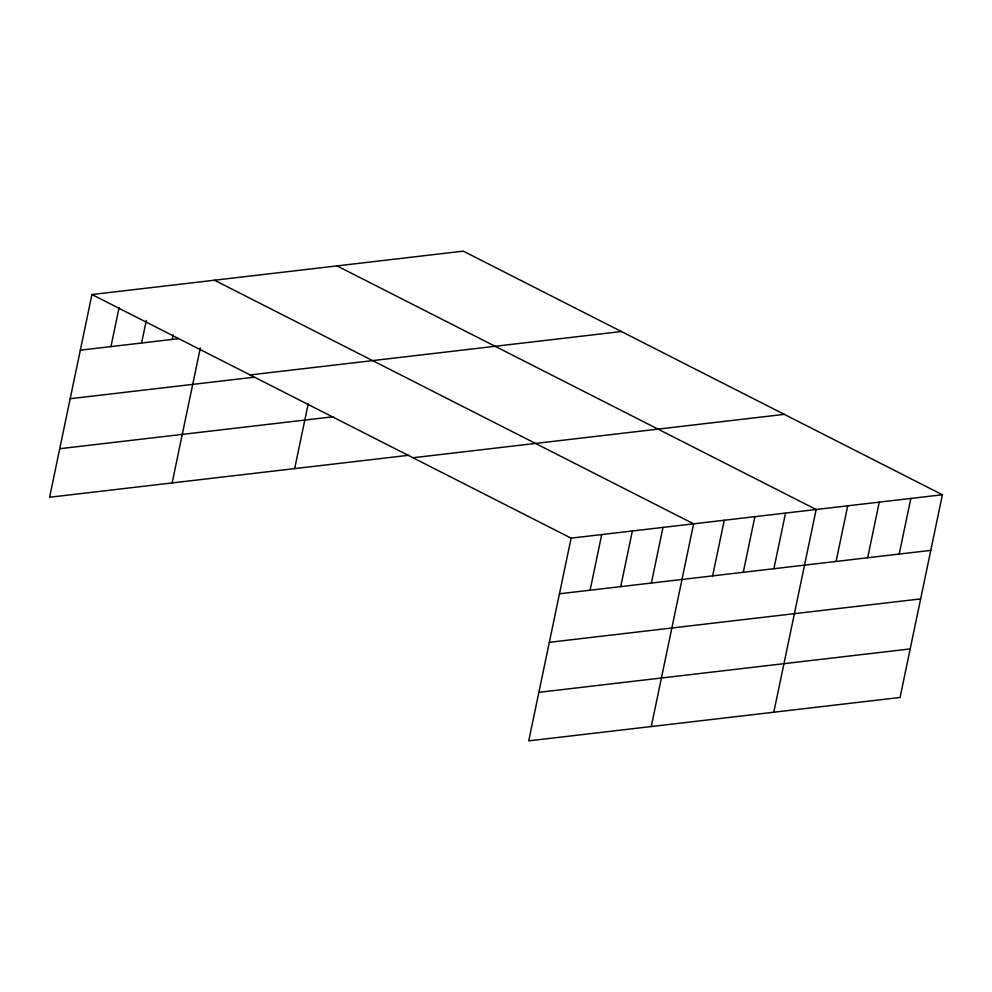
<?xml version="1.0" encoding="UTF-8"?>
<svg xmlns="http://www.w3.org/2000/svg" width="992" height="992" viewBox="0 0 992 992"><rect width="100%" height="100%" fill="white"/><g stroke="black" fill="none" stroke-linecap="round" stroke-linejoin="round"><path stroke-width="1.49" d="M942.4 494.748L571.094 538.148L528.736 740.863L900.054 697.463L942.4 494.748L463.264 251.137L91.946 294.537L49.6 497.252L408.89 455.254M110.955 346.592L119.127 307.495M141.596 343.009L146.308 320.453M172.224 339.425L173.166 334.924M172.137 482.93L200.322 347.981M294.661 468.608L308.19 403.893M590.104 590.203L601.722 534.564M620.732 586.619L632.35 530.993M651.372 583.036L662.991 527.409M651.273 726.541L693.619 523.826L214.483 280.215M712.628 575.881L724.259 520.242M743.268 572.297L754.887 516.658M773.896 568.714L785.528 513.087M773.81 712.219L816.156 509.504L337.007 265.893M836.095 561.447L847.714 505.808M867.653 557.752L879.272 502.126M899.211 554.069L910.842 498.43M80.327 350.176L178.349 338.718M250.071 374.939L621.376 331.526M70.184 398.71L253.989 377.22M59.743 448.719L333.362 416.727M412.97 457.758L784.288 414.358M559.463 593.786L930.781 550.374M549.332 642.32L920.638 598.908M538.879 692.329L910.185 648.917M91.946 294.537L571.094 538.148"/></g></svg>
